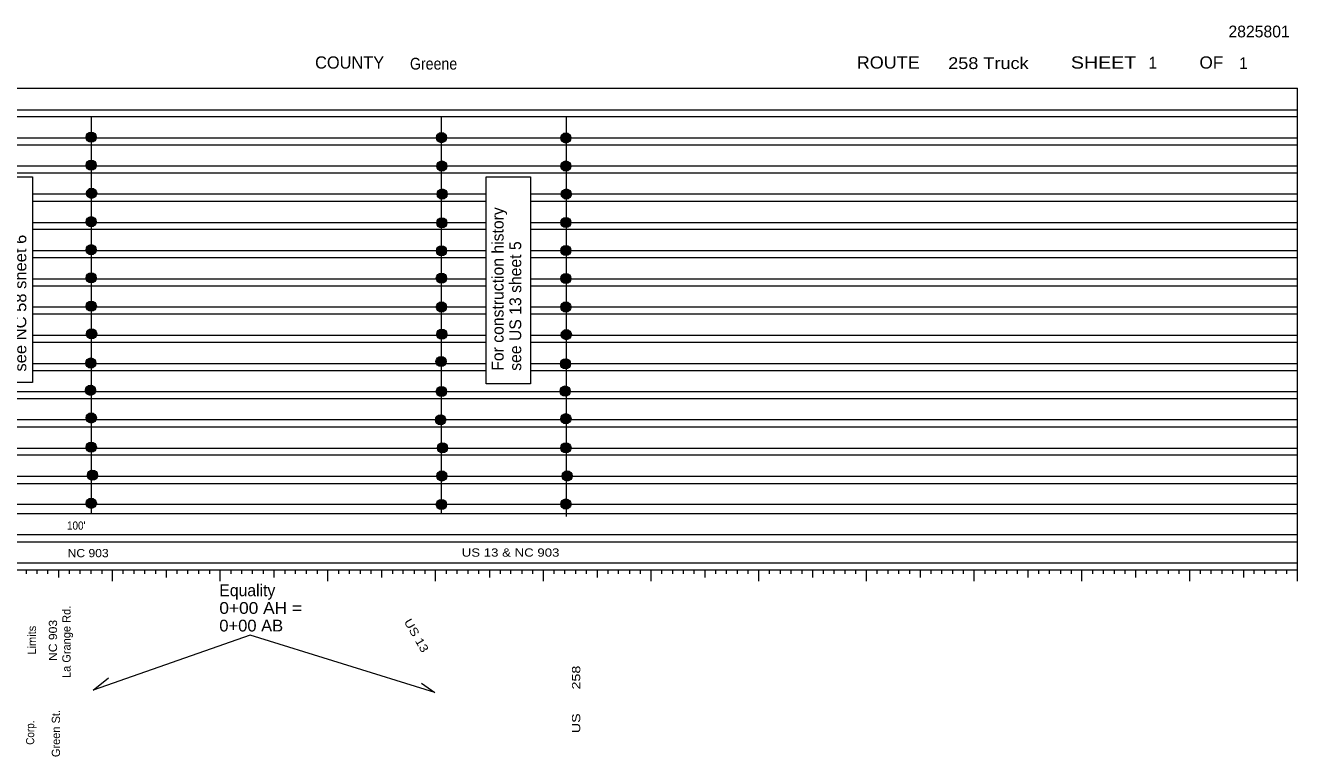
# Model space of a CAD drawing. Extents: x 341923.5 to 341943.2, y 220765.6 to 220779.
# Drawn here: x 341932.43 to 341943.24, y 220772.75 to 220778.96 of the extents above; entities that cross this region are included whole.
import ezdxf
from ezdxf.enums import TextEntityAlignment as Align

# ---------------------------------------------------------------- set-up
doc = ezdxf.new("R2010")
doc.units = 0
doc.header["$LTSCALE"] = 0.032
doc.layers.add('1', color=7, linetype='Continuous', lineweight=13)

msp = doc.modelspace()

# ---------------------------------------------------------------- hatches: boundary and pattern name
at = {"layer": '1'}
for points in [[(341933.0339, 220778.0114, 1), (341932.9477, 220778.0114, 1)], [(341936.0102, 220778.0081, 1), (341935.924, 220778.0081, 1)], [(341937.0685, 220778.0048, 1), (341936.9823, 220778.0048, 1)], [(341933.0339, 220777.7731, 1), (341932.9477, 220777.7731, 1)], [(341936.0135, 220777.7665, 1), (341935.9273, 220777.7665, 1)], [(341937.0685, 220777.7665, 1), (341936.9823, 220777.7665, 1)], [(341933.0372, 220777.5349, 1), (341932.951, 220777.5349, 1)], [(341936.0168, 220777.5283, 1), (341935.9306, 220777.5283, 1)], [(341937.0718, 220777.5283, 1), (341936.9856, 220777.5283, 1)], [(341933.0339, 220777.2934, 1), (341932.9477, 220777.2934, 1)], [(341936.0135, 220777.2835, 1), (341935.9273, 220777.2835, 1)], [(341937.0685, 220777.2868, 1), (341936.9823, 220777.2868, 1)], [(341933.0339, 220777.0552, 1), (341932.9477, 220777.0552, 1)], [(341936.0102, 220777.0453, 1), (341935.924, 220777.0453, 1)], [(341937.0685, 220777.0486, 1), (341936.9823, 220777.0486, 1)], [(341933.0339, 220776.8164, 1), (341932.9477, 220776.8164, 1)], [(341936.0102, 220776.8132, 1), (341935.924, 220776.8132, 1)], [(341937.0685, 220776.8098, 1), (341936.9823, 220776.8098, 1)], [(341933.034, 220776.5749, 1), (341932.9476, 220776.5749, 1)], [(341936.0102, 220776.5683, 1), (341935.924, 220776.5683, 1)], [(341937.0686, 220776.5683, 1), (341936.9823, 220776.5683, 1)], [(341933.0372, 220776.34, 1), (341932.951, 220776.34, 1)], [(341936.0135, 220776.3367, 1), (341935.9273, 220776.3367, 1)], [(341937.0719, 220776.3334, 1), (341936.9855, 220776.3334, 1)], [(341933.0306, 220776.0919, 1), (341932.9444, 220776.0919, 1)], [(341936.007, 220776.1051, 1), (341935.9206, 220776.1051, 1)], [(341937.0652, 220776.0853, 1), (341936.979, 220776.0853, 1)], [(341933.0272, 220775.8602, 1), (341932.941, 220775.8602, 1)], [(341936.0102, 220775.8503, 1), (341935.924, 220775.8503, 1)], [(341937.0618, 220775.8536, 1), (341936.9755, 220775.8536, 1)], [(341933.034, 220775.6253, 1), (341932.9476, 220775.6253, 1)], [(341936.0037, 220775.6088, 1), (341935.9174, 220775.6088, 1)], [(341937.0686, 220775.6187, 1), (341936.9823, 220775.6187, 1)], [(341933.034, 220775.3772, 1), (341932.9476, 220775.3772, 1)], [(341936.0201, 220775.3706, 1), (341935.9338, 220775.3706, 1)], [(341937.0686, 220775.3706, 1), (341936.9823, 220775.3706, 1)], [(341933.0439, 220775.139, 1), (341932.9575, 220775.139, 1)], [(341936.0135, 220775.1324, 1), (341935.9273, 220775.1324, 1)], [(341937.0784, 220775.1324, 1), (341936.9922, 220775.1324, 1)], [(341933.034, 220774.9001, 1), (341932.9476, 220774.9001, 1)], [(341936.0102, 220774.8902, 1), (341935.924, 220774.8902, 1)], [(341937.0686, 220774.8935, 1), (341936.9823, 220774.8935, 1)]]:
    msp.add_hatch(color=256, dxfattribs=at).paths.add_polyline_path(points)

# ---------------------------------------------------------------- linework, layer by layer
for p, q in [((341923.5409, 220778.4276), (341943.2441, 220778.4276)), ((341943.2441, 220774.3342), (341943.2441, 220778.4276)), ((341924.9335, 220778.2452), (341943.2441, 220778.2452)), ((341923.5409, 220778.1876), (341943.2441, 220778.1876)), ((341932.9887, 220778.1876), (341932.9887, 220774.8142)), ((341935.966, 220778.1876), (341935.966, 220774.8108)), ((341937.0265, 220778.1876), (341937.0265, 220774.7877)), ((341924.9335, 220778.0071), (341943.2441, 220778.0071)), ((341924.0161, 220777.9457), (341943.2441, 220777.9457)), ((341924.0161, 220777.7076), (341943.2441, 220777.7076)), ((341924.9335, 220777.7671), (341943.2441, 220777.7671)), ((341932.4925, 220777.529), (341936.3485, 220777.529)), ((341932.4925, 220777.4676), (341936.3485, 220777.4676)), ((341936.7255, 220777.529), (341943.2441, 220777.529)), ((341936.7255, 220777.4676), (341943.2441, 220777.4676)), ((341932.4925, 220777.2871), (341936.3485, 220777.2871)), ((341936.7255, 220777.2871), (341943.2441, 220777.2871)), ((341932.4925, 220777.2295), (341936.3485, 220777.2295)), ((341936.7255, 220777.2295), (341943.2441, 220777.2295)), ((341932.4925, 220777.0471), (341936.3485, 220777.0471)), ((341936.7255, 220777.0471), (341943.2441, 220777.0471)), ((341932.4925, 220776.9876), (341936.3485, 220776.9876)), ((341936.7255, 220776.9876), (341943.2441, 220776.9876)), ((341932.4925, 220776.809), (341936.3485, 220776.809)), ((341932.4925, 220776.7476), (341936.3485, 220776.7476)), ((341936.7255, 220776.809), (341943.2441, 220776.809)), ((341936.7255, 220776.7476), (341943.2441, 220776.7476)), ((341932.4928, 220776.569), (341936.3485, 220776.569)), ((341932.4928, 220776.5095), (341936.3485, 220776.5095)), ((341936.7255, 220776.569), (341943.2441, 220776.569)), ((341936.7255, 220776.5095), (341943.2441, 220776.5095)), ((341932.4925, 220776.329), (341936.3485, 220776.329)), ((341936.7255, 220776.329), (341943.2441, 220776.329)), ((341932.4925, 220776.2695), (341936.3485, 220776.2695)), ((341936.7255, 220776.2695), (341943.2441, 220776.2695)), ((341932.4925, 220776.089), (341936.3485, 220776.089)), ((341936.7255, 220776.089), (341943.2441, 220776.089)), ((341932.4925, 220776.0295), (341936.3485, 220776.0295)), ((341936.7255, 220776.0295), (341943.2441, 220776.0295)), ((341924.9335, 220775.849), (341943.2441, 220775.849)), ((341924.0161, 220775.7895), (341943.2441, 220775.7895)), ((341924.0161, 220775.5495), (341943.2441, 220775.5495)), ((341924.9335, 220775.611), (341943.2441, 220775.611)), ((341924.0161, 220775.3114), (341943.2441, 220775.3114)), ((341924.9335, 220775.369), (341943.2441, 220775.369)), ((341924.9335, 220775.131), (341943.2441, 220775.131)), ((341924.0161, 220775.0695), (341943.2441, 220775.0695)), ((341924.9335, 220774.8929), (341943.2441, 220774.8929)), ((341923.5409, 220774.8142), (341943.2441, 220774.8142)), ((341924.9335, 220774.6337), (341943.2441, 220774.6337)), ((341924.9335, 220774.3937), (341943.2441, 220774.3937)), ((341932.4399, 220774.3015), (341932.4399, 220774.3342)), ((341932.5323, 220774.3015), (341932.5323, 220774.3342)), ((341932.6225, 220774.3015), (341932.6225, 220774.3342)), ((341932.7149, 220774.2689), (341932.7149, 220774.3342)), ((341932.8051, 220774.3015), (341932.8051, 220774.3342)), ((341932.8975, 220774.3015), (341932.8975, 220774.3342)), ((341932.9899, 220774.3015), (341932.9899, 220774.3342)), ((341933.0823, 220774.3015), (341933.0823, 220774.3342)), ((341933.1725, 220774.2382), (341933.1725, 220774.3342)), ((341933.2627, 220774.3015), (341933.2627, 220774.3342)), ((341933.3551, 220774.3015), (341933.3551, 220774.3342)), ((341933.4475, 220774.3015), (341933.4475, 220774.3342)), ((341933.5399, 220774.3015), (341933.5399, 220774.3342)), ((341933.6301, 220774.2689), (341933.6301, 220774.3342)), ((341933.7203, 220774.3015), (341933.7203, 220774.3342)), ((341933.8127, 220774.3015), (341933.8127, 220774.3342)), ((341933.9051, 220774.3015), (341933.9051, 220774.3342)), ((341933.9975, 220774.3015), (341933.9975, 220774.3342)), ((341934.0877, 220774.2382), (341934.0877, 220774.3342)), ((341934.1801, 220774.3015), (341934.1801, 220774.3342)), ((341934.2703, 220774.3015), (341934.2703, 220774.3342)), ((341934.3627, 220774.3015), (341934.3627, 220774.3342)), ((341934.4551, 220774.3015), (341934.4551, 220774.3342)), ((341934.5453, 220774.2689), (341934.5453, 220774.3342)), ((341934.6377, 220774.3015), (341934.6377, 220774.3342)), ((341934.7279, 220774.3015), (341934.7279, 220774.3342)), ((341934.8203, 220774.3015), (341934.8203, 220774.3342)), ((341934.9127, 220774.3015), (341934.9127, 220774.3342)), ((341935.0029, 220774.2382), (341935.0029, 220774.3342)), ((341935.0953, 220774.3015), (341935.0953, 220774.3342)), ((341935.1855, 220774.3015), (341935.1855, 220774.3342)), ((341935.2801, 220774.3015), (341935.2801, 220774.3342)), ((341935.3703, 220774.3015), (341935.3703, 220774.3342)), ((341935.4605, 220774.2689), (341935.4605, 220774.3342)), ((341935.5529, 220774.3015), (341935.5529, 220774.3342)), ((341935.6431, 220774.3015), (341935.6431, 220774.3342)), ((341935.7377, 220774.3015), (341935.7377, 220774.3342)), ((341935.8279, 220774.3015), (341935.8279, 220774.3342)), ((341935.9181, 220774.2382), (341935.9181, 220774.3342)), ((341936.0105, 220774.3015), (341936.0105, 220774.3342)), ((341936.1007, 220774.3015), (341936.1007, 220774.3342)), ((341936.1953, 220774.3015), (341936.1953, 220774.3342)), ((341936.2855, 220774.3015), (341936.2855, 220774.3342)), ((341936.3779, 220774.2689), (341936.3779, 220774.3342)), ((341936.4681, 220774.3015), (341936.4681, 220774.3342)), ((341936.5583, 220774.3015), (341936.5583, 220774.3342)), ((341936.6529, 220774.3015), (341936.6529, 220774.3342)), ((341936.7431, 220774.3015), (341936.7431, 220774.3342)), ((341936.8355, 220774.2382), (341936.8355, 220774.3342)), ((341936.9257, 220774.3015), (341936.9257, 220774.3342)), ((341937.0159, 220774.3015), (341937.0159, 220774.3342)), ((341937.1105, 220774.3015), (341937.1105, 220774.3342)), ((341937.2007, 220774.3015), (341937.2007, 220774.3342)), ((341937.2931, 220774.2689), (341937.2931, 220774.3342)), ((341937.3833, 220774.3015), (341937.3833, 220774.3342)), ((341937.4735, 220774.3015), (341937.4735, 220774.3342)), ((341937.5681, 220774.3015), (341937.5681, 220774.3342)), ((341937.6583, 220774.3015), (341937.6583, 220774.3342)), ((341937.7507, 220774.2382), (341937.7507, 220774.3342)), ((341937.8409, 220774.3015), (341937.8409, 220774.3342)), ((341937.9333, 220774.3015), (341937.9333, 220774.3342)), ((341938.0257, 220774.3015), (341938.0257, 220774.3342)), ((341938.1159, 220774.3015), (341938.1159, 220774.3342)), ((341938.2083, 220774.2689), (341938.2083, 220774.3342)), ((341938.2985, 220774.3015), (341938.2985, 220774.3342)), ((341938.3909, 220774.3015), (341938.3909, 220774.3342)), ((341938.4833, 220774.3015), (341938.4833, 220774.3342)), ((341938.5757, 220774.3015), (341938.5757, 220774.3342)), ((341938.6659, 220774.2382), (341938.6659, 220774.3342)), ((341938.7561, 220774.3015), (341938.7561, 220774.3342)), ((341938.8485, 220774.3015), (341938.8485, 220774.3342)), ((341938.9409, 220774.3015), (341938.9409, 220774.3342)), ((341939.0333, 220774.3015), (341939.0333, 220774.3342)), ((341939.1235, 220774.2689), (341939.1235, 220774.3342)), ((341939.2137, 220774.3015), (341939.2137, 220774.3342)), ((341939.3061, 220774.3015), (341939.3061, 220774.3342)), ((341939.3985, 220774.3015), (341939.3985, 220774.3342)), ((341939.4909, 220774.3015), (341939.4909, 220774.3342)), ((341939.5811, 220774.2382), (341939.5811, 220774.3342)), ((341939.6713, 220774.3015), (341939.6713, 220774.3342)), ((341939.7637, 220774.3015), (341939.7637, 220774.3342)), ((341939.8561, 220774.3015), (341939.8561, 220774.3342)), ((341939.9485, 220774.3015), (341939.9485, 220774.3342)), ((341940.0387, 220774.2689), (341940.0387, 220774.3342)), ((341940.1311, 220774.3015), (341940.1311, 220774.3342)), ((341940.2213, 220774.3015), (341940.2213, 220774.3342)), ((341940.3137, 220774.3015), (341940.3137, 220774.3342)), ((341940.4061, 220774.3015), (341940.4061, 220774.3342)), ((341940.4963, 220774.2382), (341940.4963, 220774.3342)), ((341940.5887, 220774.3015), (341940.5887, 220774.3342)), ((341940.6789, 220774.3015), (341940.6789, 220774.3342)), ((341940.7735, 220774.3015), (341940.7735, 220774.3342)), ((341940.8637, 220774.3015), (341940.8637, 220774.3342)), ((341940.9539, 220774.2689), (341940.9539, 220774.3342)), ((341941.0463, 220774.3015), (341941.0463, 220774.3342)), ((341941.1365, 220774.3015), (341941.1365, 220774.3342)), ((341941.2311, 220774.3015), (341941.2311, 220774.3342)), ((341941.3213, 220774.3015), (341941.3213, 220774.3342)), ((341941.4115, 220774.2382), (341941.4115, 220774.3342)), ((341941.5039, 220774.3015), (341941.5039, 220774.3342)), ((341941.5941, 220774.3015), (341941.5941, 220774.3342)), ((341941.6887, 220774.3015), (341941.6887, 220774.3342)), ((341941.7789, 220774.3015), (341941.7789, 220774.3342)), ((341941.8691, 220774.2689), (341941.8691, 220774.3342)), ((341941.9615, 220774.3015), (341941.9615, 220774.3342)), ((341942.0517, 220774.3015), (341942.0517, 220774.3342)), ((341942.1463, 220774.3015), (341942.1463, 220774.3342)), ((341942.2365, 220774.3015), (341942.2365, 220774.3342)), ((341942.3289, 220774.2382), (341942.3289, 220774.3342)), ((341942.4191, 220774.3015), (341942.4191, 220774.3342)), ((341942.5093, 220774.3015), (341942.5093, 220774.3342)), ((341942.6039, 220774.3015), (341942.6039, 220774.3342)), ((341942.6941, 220774.3015), (341942.6941, 220774.3342)), ((341942.7865, 220774.2689), (341942.7865, 220774.3342)), ((341942.8767, 220774.3015), (341942.8767, 220774.3342)), ((341942.9669, 220774.3015), (341942.9669, 220774.3342)), ((341943.0615, 220774.3015), (341943.0615, 220774.3342)), ((341943.1517, 220774.3015), (341943.1517, 220774.3342)), ((341943.2441, 220774.2382), (341943.2441, 220774.3342))]:
    msp.add_line(p, q, dxfattribs=at)
for points in [[(341932.1552, 220777.674), (341932.4925, 220777.674), (341932.4925, 220775.927), (341932.1552, 220775.927)], [(341936.3485, 220777.674), (341936.7255, 220777.674), (341936.7255, 220775.9138), (341936.3485, 220775.9138)]]:
    msp.add_lwpolyline(points, close=True, dxfattribs=at)
for points in [[(341923.5409, 220774.5722), (341924.9335, 220774.5722), (341943.2441, 220774.5722)], [(341923.5409, 220774.3342), (341924.9335, 220774.3342), (341943.2441, 220774.3342)], [(341935.7971, 220773.3724), (341935.9123, 220773.2927), (341934.3406, 220773.7799), (341933.008, 220773.3104), (341933.1364, 220773.4167)]]:
    msp.add_lwpolyline(points, dxfattribs=at)
for centre, radius in [((341932.9908, 220778.0114), 0.0431), ((341935.9671, 220778.0081), 0.0431), ((341937.0254, 220778.0048), 0.0431), ((341932.9908, 220777.7731), 0.0431), ((341935.9704, 220777.7665), 0.0431), ((341937.0254, 220777.7665), 0.0431), ((341932.9941, 220777.5349), 0.0431), ((341935.9737, 220777.5283), 0.0431), ((341937.0287, 220777.5283), 0.0431), ((341932.9908, 220777.2934), 0.0431), ((341935.9704, 220777.2835), 0.0431), ((341937.0254, 220777.2868), 0.0431), ((341932.9908, 220777.0552), 0.0431), ((341935.9671, 220777.0453), 0.0431), ((341937.0254, 220777.0486), 0.0431), ((341932.9908, 220776.8164), 0.0431), ((341935.9671, 220776.8132), 0.0432), ((341937.0254, 220776.8098), 0.0431), ((341932.9908, 220776.5749), 0.0432), ((341935.9671, 220776.5683), 0.0432), ((341937.0254, 220776.5683), 0.0432), ((341932.9941, 220776.34), 0.0432), ((341935.9704, 220776.3367), 0.0432), ((341937.0287, 220776.3334), 0.0432), ((341932.9875, 220776.0919), 0.0432), ((341935.9638, 220776.1051), 0.0432), ((341937.0221, 220776.0853), 0.0432), ((341932.9841, 220775.8602), 0.0432), ((341935.9671, 220775.8503), 0.0432), ((341937.0187, 220775.8536), 0.0432), ((341932.9908, 220775.6253), 0.0432), ((341935.9605, 220775.6088), 0.0432), ((341937.0254, 220775.6187), 0.0432), ((341932.9908, 220775.3772), 0.0432), ((341935.977, 220775.3706), 0.0432), ((341937.0254, 220775.3706), 0.0432), ((341933.0007, 220775.139), 0.0432), ((341935.9704, 220775.1324), 0.0432), ((341937.0353, 220775.1324), 0.0432), ((341932.9908, 220774.9001), 0.0432), ((341935.9671, 220774.8902), 0.0432), ((341937.0254, 220774.8935), 0.0432)]:
    msp.add_circle(centre, radius, dxfattribs=at)

# ---------------------------------------------------------------- texts
for s, p in [('2825801', (341942.6568, 220778.8599)), ('1', (341941.9769, 220778.5952)), ('1', (341942.7472, 220778.5908)), ('Equality', (341934.0794, 220774.1103))]:
    msp.add_text(s, height=0.1, dxfattribs=at).set_placement(p)
msp.add_text('COUNTY', height=0.1039, dxfattribs=at).set_placement((341935.1868, 220778.5946), align=Align.CENTER)
for s, height, width, p in [('Greene', 0.1, 0.9, (341935.6997, 220778.5863)), ('258 Truck', 0.1, 1.15, (341940.2745, 220778.5908)), ("100'", 0.07, 0.9, (341932.7848, 220774.6755)), ('NC 903', 0.07, 1.1, (341932.7898, 220774.4414)), ('US 13 & NC 903', 0.07, 1.2, (341936.1396, 220774.4463)), ('0+00 AH =', 0.1, 1.1, (341934.0794, 220773.9603)), ('0+00 AB', 0.1, 1.05, (341934.0794, 220773.8103))]:
    msp.add_text(s, height=height, dxfattribs=dict(at, width=width)).set_placement(p)
for s, width, p in [('ROUTE', 1.1, (341939.7649, 220778.5946)), ('SHEET', 1.2, (341941.5952, 220778.5946)), ('OF', 1.05, (341942.5115, 220778.5946))]:
    msp.add_text(s, height=0.1039, dxfattribs=dict(at, width=width)).set_placement(p, align=Align.CENTER)
for s, height, p in [('For construction history', 0.1, (341936.4954, 220776.0263)), ('see US 13 sheet 5', 0.1, (341936.6454, 220776.0263)), ('La Grange Rd.', 0.07, (341932.8148, 220773.4151)), ('Limits', 0.07, (341932.521, 220773.6144)), ('Green St.', 0.07, (341932.7252, 220772.7425))]:
    msp.add_text(s, height=height, rotation=90, dxfattribs=at).set_placement(p)
for s, height, rotation, width, p in [('see NC 58 sheet 6', 0.1, 90, 1.05, (341932.4389, 220776.0197)), ('NC 903', 0.07, 90, 1.1, (341932.7003, 220773.5596)), ('US 13', 0.07, 300, 1.2, (341935.6462, 220773.8938)), ('US      258', 0.07, 90, 1.3, (341937.1471, 220772.9452)), ('Corp.', 0.07, 90, 0.9, (341932.506, 220772.8471))]:
    msp.add_text(s, height=height, rotation=rotation, dxfattribs=dict(at, width=width)).set_placement(p)

doc.saveas('drawing.dxf')
